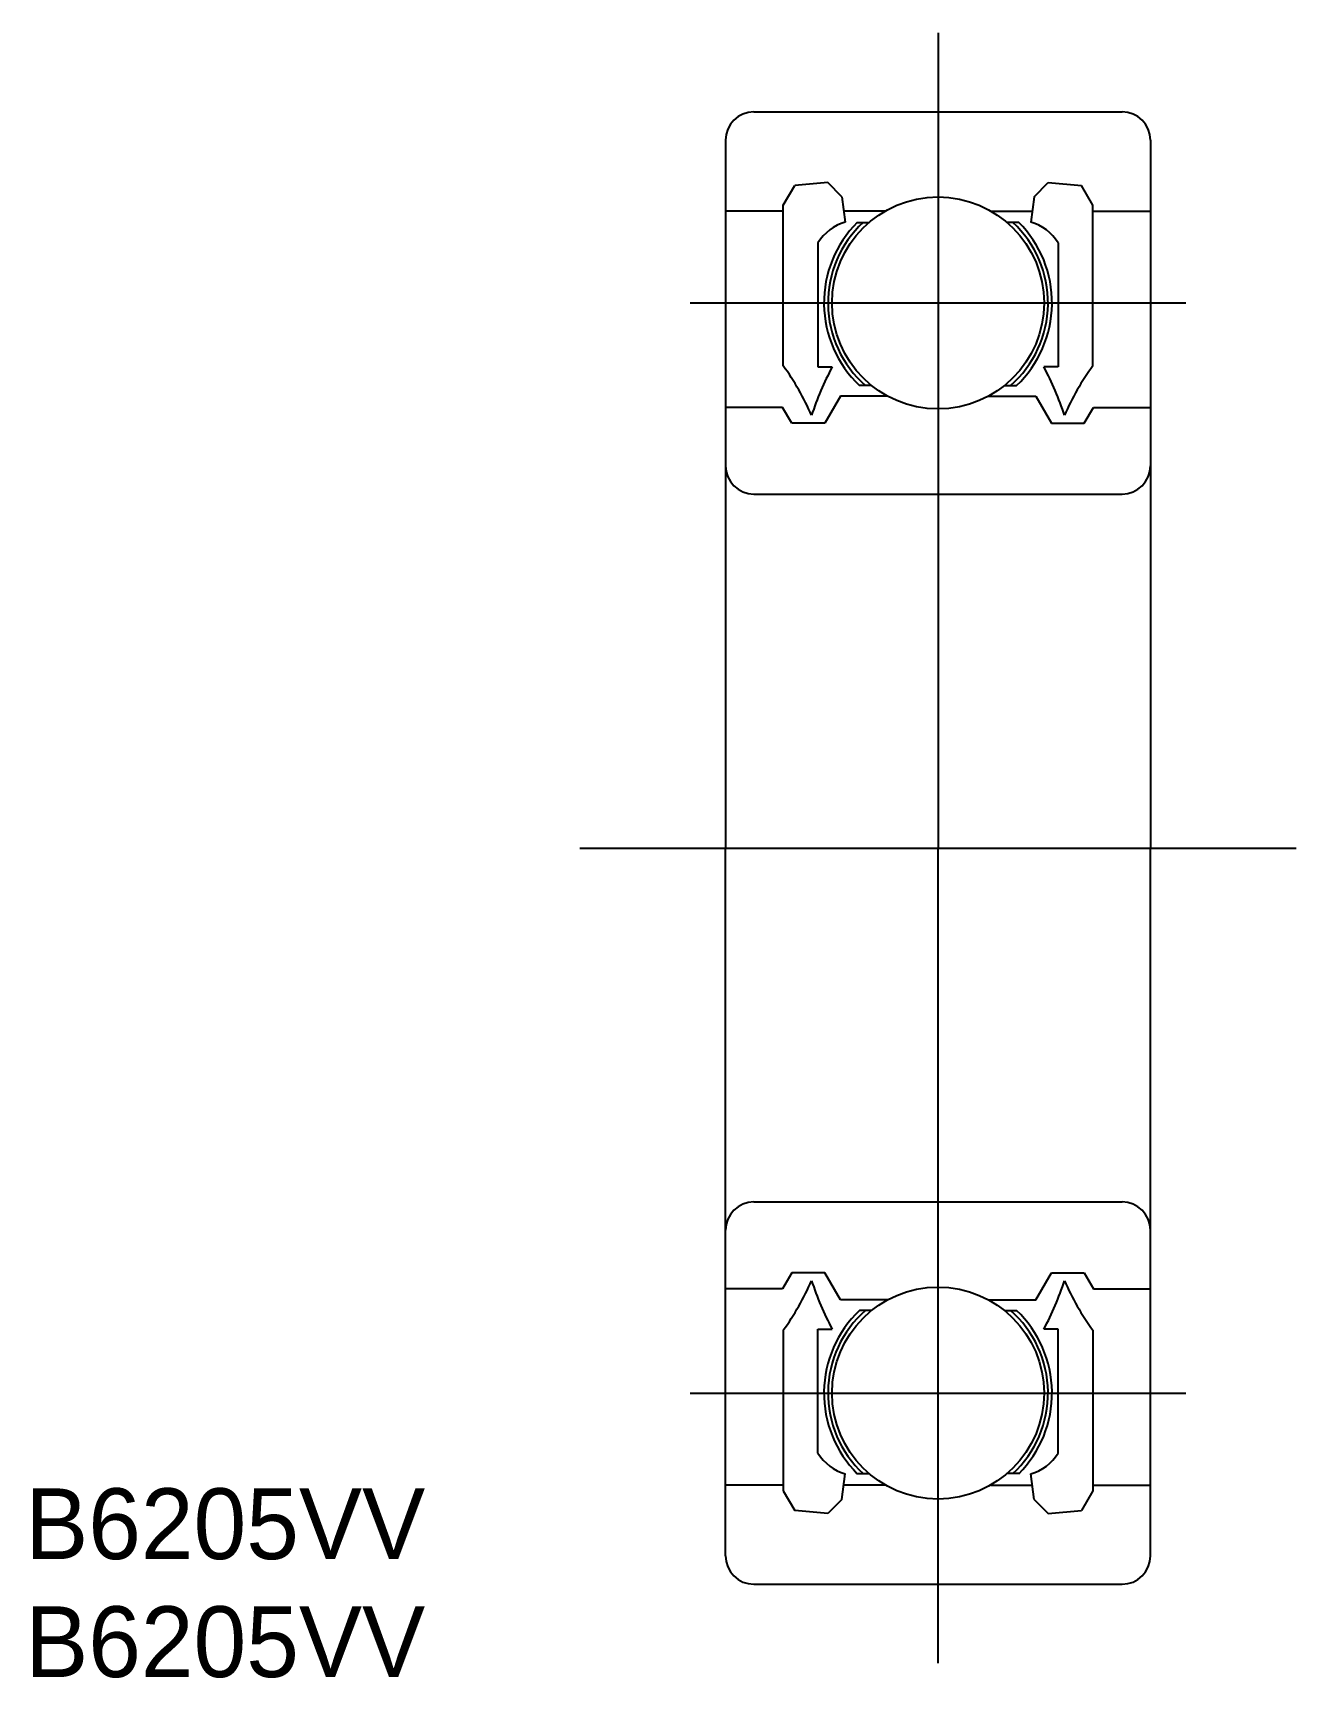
# Model space of a CAD drawing. Extents: x 724.9 to 769.5, y 596.9 to 655.
import ezdxf

# ---------------------------------------------------------------- set-up
doc = ezdxf.new("R2010")
doc.units = 0
doc.linetypes.add('CENTER', pattern=[50.8, 31.75, -6.35, 6.35, -6.35])
doc.layers.get('0').update_dxf_attribs({"linetype": 'CONTINUOUS'})
doc.layers.add('CENTER', color=1, linetype='CENTER')

msp = doc.modelspace()

# ---------------------------------------------------------------- linework, layer by layer
for p, q in [((750.35, 652.192), (763.35, 652.192)), ((754.001, 648.287), (754.417, 648.287)), ((754.001, 648.287), (754.417, 648.287)), ((759.699, 648.287), (759.283, 648.287)), ((759.699, 648.287), (759.283, 648.287)), ((755.068, 642.15), (753.401, 642.15)), ((754.505, 642.524), (754.075, 642.524)), ((758.632, 642.15), (760.299, 642.15)), ((759.195, 642.524), (759.625, 642.524)), ((755.068, 610.234), (753.401, 610.234)), ((758.632, 610.234), (760.299, 610.234)), ((754.505, 609.859), (754.075, 609.859)), ((759.195, 609.859), (759.625, 609.859)), ((754.001, 604.097), (754.417, 604.097)), ((754.001, 604.097), (754.417, 604.097)), ((759.699, 604.097), (759.283, 604.097)), ((759.699, 604.097), (759.283, 604.097)), ((750.35, 600.192), (763.35, 600.192))]:
    msp.add_line(p, q)
at = {"color": 7, "linetype": 'CONTINUOUS'}
for p, q in [((749.35, 651.192), (749.35, 626.192)), ((764.35, 651.192), (764.35, 626.192)), ((751.385, 648.889), (751.789, 649.589)), ((752.959, 649.692), (751.789, 649.589)), ((753.457, 649.194), (752.959, 649.692)), ((760.243, 649.194), (760.741, 649.692)), ((760.741, 649.692), (761.911, 649.589)), ((762.314, 648.889), (761.911, 649.589)), ((753.457, 649.194), (753.571, 648.295)), ((760.243, 649.194), (760.129, 648.295)), ((751.385, 648.688), (749.35, 648.688)), ((751.385, 643.223), (751.385, 648.889)), ((754.987, 648.688), (753.521, 648.688)), ((758.713, 648.688), (760.179, 648.688)), ((762.314, 643.223), (762.314, 648.889)), ((762.314, 648.688), (764.35, 648.688)), ((752.612, 647.565), (752.612, 643.183)), ((761.088, 647.565), (761.088, 643.183)), ((752.612, 643.183), (753.112, 643.183)), ((761.088, 643.183), (760.588, 643.183)), ((753.401, 642.15), (752.848, 641.192)), ((760.299, 642.15), (760.852, 641.192)), ((751.362, 641.754), (749.35, 641.754)), ((751.687, 641.192), (751.362, 641.754)), ((762.013, 641.192), (762.338, 641.754)), ((762.338, 641.754), (764.35, 641.754)), ((752.848, 641.192), (751.687, 641.192)), ((760.852, 641.192), (762.013, 641.192)), ((750.35, 638.692), (763.35, 638.692)), ((749.35, 601.192), (749.35, 626.192)), ((764.35, 601.192), (764.35, 626.192)), ((750.35, 613.692), (763.35, 613.692)), ((751.687, 611.192), (751.362, 610.63)), ((752.848, 611.192), (751.687, 611.192)), ((753.401, 610.234), (752.848, 611.192)), ((760.299, 610.234), (760.852, 611.192)), ((760.852, 611.192), (762.013, 611.192)), ((762.013, 611.192), (762.338, 610.63)), ((751.362, 610.63), (749.35, 610.63)), ((762.338, 610.63), (764.35, 610.63)), ((751.385, 609.161), (751.385, 603.494)), ((752.612, 609.201), (753.112, 609.201)), ((752.612, 604.818), (752.612, 609.201)), ((761.088, 609.201), (760.588, 609.201)), ((761.088, 604.818), (761.088, 609.201)), ((762.314, 609.161), (762.314, 603.494)), ((751.385, 603.695), (749.35, 603.695)), ((753.457, 603.19), (753.571, 604.088)), ((754.987, 603.695), (753.521, 603.695)), ((758.713, 603.695), (760.179, 603.695)), ((760.243, 603.19), (760.129, 604.088)), ((762.314, 603.695), (764.35, 603.695)), ((751.385, 603.494), (751.789, 602.795)), ((753.457, 603.19), (752.959, 602.692)), ((760.243, 603.19), (760.741, 602.692)), ((762.314, 603.494), (761.911, 602.795)), ((752.959, 602.692), (751.789, 602.795)), ((760.741, 602.692), (761.911, 602.795))]:
    msp.add_line(p, q, dxfattribs=at)
for centre in [(756.85, 645.442), (756.85, 606.942)]:
    msp.add_circle(centre, 3.743, dxfattribs=at)
for centre, radius, start, end in [((750.35, 651.192), 1, 90, 180), ((763.35, 651.192), 1, 0, 90), ((754.045, 646.677), 1.686, 106.26445, 148.21928), ((756.85, 645.442), 4.027, 135.04128, 226.43239), ((756.85, 645.442), 3.885, 132.91514, 228.67555), ((756.85, 645.442), 3.885, 311.32445, 47.08486), ((756.85, 645.442), 4.027, 313.56761, 44.95872), ((759.655, 646.677), 1.686, 31.78072, 73.73555), ((743.488, 637.555), 9.721, 23.76699, 35.66726), ((762.551, 638.159), 10.692, 151.97801, 161.94735), ((751.149, 638.159), 10.692, 18.05265, 28.02199), ((770.212, 637.555), 9.721, 144.33274, 156.23301), ((750.35, 639.692), 1, 180, 270), ((763.35, 639.692), 1, 270, 0), ((750.35, 612.692), 1, 90, 180), ((763.35, 612.692), 1, 360, 90), ((743.488, 614.829), 9.721, 324.33274, 336.23301), ((762.551, 614.224), 10.692, 198.05265, 208.02199), ((751.149, 614.224), 10.692, 331.97801, 341.94735), ((770.212, 614.829), 9.721, 203.76699, 215.66726), ((756.85, 606.942), 4.027, 133.56761, 224.95872), ((756.85, 606.942), 3.885, 131.32445, 227.08486), ((756.85, 606.942), 3.885, 312.91514, 48.67555), ((756.85, 606.942), 4.027, 315.04128, 46.43239), ((754.045, 605.706), 1.686, 211.78072, 253.73555), ((759.655, 605.706), 1.686, 286.26445, 328.21928), ((750.35, 601.192), 1, 180, 270), ((763.35, 601.192), 1, 270, 360)]:
    msp.add_arc(centre, radius, start, end, dxfattribs=at)
at = {"layer": 'CENTER', "color": 1, "linetype": 'CENTER'}
for p, q in [((756.85, 654.978), (756.85, 626.192)), ((748.1, 645.442), (765.6, 645.442)), ((744.206, 626.192), (769.494, 626.192)), ((756.85, 597.406), (756.85, 626.192)), ((748.1, 606.942), (765.6, 606.942))]:
    msp.add_line(p, q, dxfattribs=at)

# ---------------------------------------------------------------- texts
at = {"color": 7, "linetype": 'CONTINUOUS'}
for p in [(724.615, 601.079), (724.615, 596.913)]:
    msp.add_text('B6205VV', height=2.5, dxfattribs=at).set_placement(p)

doc.saveas('drawing.dxf')
